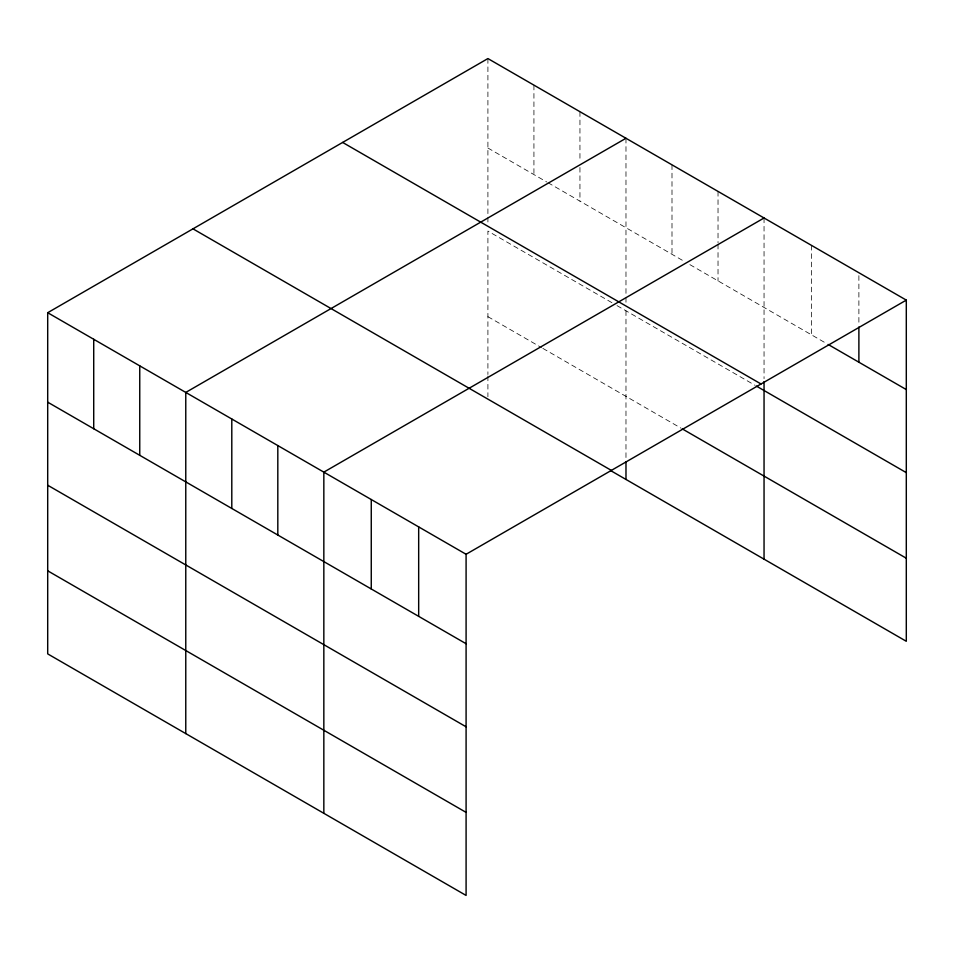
<?xml version="1.0" encoding="UTF-8"?>
<svg xmlns="http://www.w3.org/2000/svg" width="954" height="954" viewBox="0 0 954 954"><rect width="100%" height="100%" fill="white"/><g stroke="black" fill="none" stroke-linecap="round" stroke-linejoin="round"><path stroke-width="0.72" stroke-dasharray="4.77 3.58" d="M487.911 148.013L546.714 181.964M547.99 182.703L683.505 260.943M689.897 264.64L826.844 343.702M611.919 302.68L487.911 231.083L487.911 374.517M617.023 305.626L755.103 385.344M487.911 316.668L541.598 347.661M542.874 348.401L680.953 428.119M858.886 275.67L858.886 325.541M811.46 245.369L811.46 334.818M764.047 217.989L764.047 378.643M718.028 191.42L718.028 242.745M718.028 244.212L718.028 280.87M671.998 164.851L671.998 254.301M625.979 138.27L625.979 295.967M625.979 297.445L625.979 303.384M625.979 310.801L625.979 460.162M579.949 111.701L579.949 161.56M579.949 167.427L579.949 201.163M533.93 85.133L533.93 174.582M487.911 58.564L487.911 223.665M487.911 375.995L487.911 396.769"/><path stroke-width="1.43" d="M47.7 312.709L466.089 554.274L466.089 895.436L47.7 653.884L47.7 312.709L487.911 58.564L906.3 300.116L906.3 641.291L610.632 470.584M625.979 138.27L185.768 392.428L185.768 733.59M764.047 217.989L323.835 472.135L323.835 813.309M466.089 554.274L906.3 300.116M828.12 344.442L906.3 389.578M342.641 142.432L761.03 383.985M756.379 386.084L906.3 472.635M682.229 428.859L906.3 558.221M192.97 228.841L611.359 470.405M47.7 402.171L466.089 643.723M47.7 485.228L466.089 726.793M47.7 570.814L466.089 812.379M858.886 327.007L858.886 362.198M764.047 381.612L764.047 559.163M625.979 461.641L625.979 479.445M418.675 526.894L418.675 616.344M371.261 499.514L371.261 588.976M277.817 445.566L277.817 535.027M231.798 418.997L231.798 508.458M139.749 365.859L139.749 455.308M93.719 339.278L93.719 428.74"/></g></svg>
